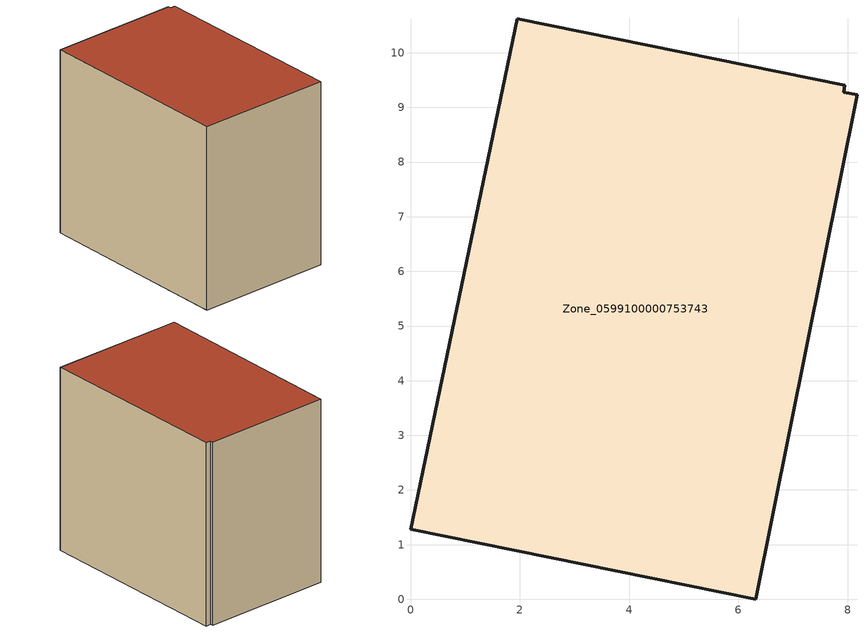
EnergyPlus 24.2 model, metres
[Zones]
Zone_0599100000753743
 floor ground (C_G): 7.92,9.27 8.17,9.23 6.31,0 0,1.28 1.95,10.62 7.94,9.41 z0
 wall outside (C_F): 0,1.28 6.31,0 8.17,9.23 7.92,9.27 7.94,9.41 1.95,10.62 0,1.28 z0:8.76
 roof outside (C_R): 8.17,9.23 7.92,9.27 7.94,9.41 1.95,10.62 0,1.28 6.31,0 z8.76
[BUILDING]
Pand.0599100000753743: North Axis=0; Terrain=City; Loads Convergence Tolerance Value=0.04; Temperature Convergence Tolerance Value=0.4; Solar Distribution=FullExterior; Maximum Number of Warmup Days=25; Minimum Number of Warmup Days=1
[Site:Location]
Rotterdam.The.Hague.AP_ZH_NLD Design_Conditions: Latitude=51.96; Longitude=4.45; Time Zone=1; Elevation=-4.5
[SITE:GROUNDTEMPERATURE:BUILDINGSURFACE]
18, 18, 18, 18, 18, 18, 18, 18, 18, 18, 18, 18
[MATERIAL] Thermal Absorptance=0.9; Solar Absorptance=0.7; Visible Absorptance=0.7
Name | Roughness | Thickness | Conductivity | Density | Specific Heat
G.TC.2006-2014 | MediumSmooth | 0.15 | 0.06 | 540 | 1210
F.TC.2006-2014 | Rough | 0.3 | 0.12 | 1920 | 840
R.TC.2006-2014 | MediumRough | 0.2 | 0.08 | 1500 | 1000
[CONSTRUCTION]
C_G: G.TC.2006-2014
C_F: F.TC.2006-2014
C_R: R.TC.2006-2014
[ZONE]
Zone_0599100000753743: Type=1; Multiplier=1; Ceiling Height=Autocalculate; Volume=Autocalculate; Floor Area=autocalculate; Part of Total Floor Area=Yes
[ZONEINFILTRATION:DESIGNFLOWRATE]
Infil_Zone_0599100000753743: Zone or ZoneList or Space or SpaceList=Zone_0599100000753743; Schedule=AlwaysOn; Design Flow Rate Calculation Method=Flow/Area; Flow Rate per Floor Area=0.0015; Constant Term Coefficient=1; Temperature Term Coefficient=0; Velocity Term Coefficient=0; Velocity Squared Term Coefficient=0
[HVACTEMPLATE:ZONE:IDEALLOADSAIRSYSTEM]
Zone_0599100000753743: Maximum Heating Supply Air Temperature=50; Minimum Cooling Supply Air Temperature=13; Maximum Heating Supply Air Humidity Ratio=0.0156; Minimum Cooling Supply Air Humidity Ratio=0.0077; Heating Limit=NoLimit; Cooling Limit=NoLimit; Dehumidification Control Type=ConstantSensibleHeatRatio; Cooling Sensible Heat Ratio=0.7; Dehumidification Setpoint=60; Humidification Control Type=None; Humidification Setpoint=30; Outdoor Air Method=None; Outdoor Air Flow Rate per Person=0.00944; Outdoor Air Flow Rate per Zone Floor Area=0; Outdoor Air Flow Rate per Zone=0; Demand Controlled Ventilation Type=None; Outdoor Air Economizer Type=NoEconomizer; Heat Recovery Type=None; Sensible Heat Recovery Effectiveness=0.7; Latent Heat Recovery Effectiveness=0.65
[ZONECONTROL:THERMOSTAT]
ThermostatControl_Zone_0599100000753743: Zone or ZoneList=Zone_0599100000753743; Control Type Schedule=DualSetpointControlType; Control 1=Thermostat_Zone_0599100000753743; Temperature Difference Between Cutout And Setpoint=0
[THERMOSTATSETPOINT:DUALSETPOINT]
Thermostat_Zone_0599100000753743: Heating Setpoint Temperature Schedule=HeatingSetpoint_Zone_0599100000753743; Cooling Setpoint Temperature Schedule=CoolingSetpoint_Zone_0599100000753743
[SCHEDULE:COMPACT]
HeatingSetpoint_Zone_0599100000753743: Through: 12/31, For: AllDays, Until: 24:00, 21
CoolingSetpoint_Zone_0599100000753743: Through: 12/31, For: AllDays, Until: 24:00, 24
DualSetpointControlType: Through: 12/31, For: AllDays, Until: 24:00, 4
AlwaysOn: Through: 12/31, For: AllDays, Until: 24:00, 1
